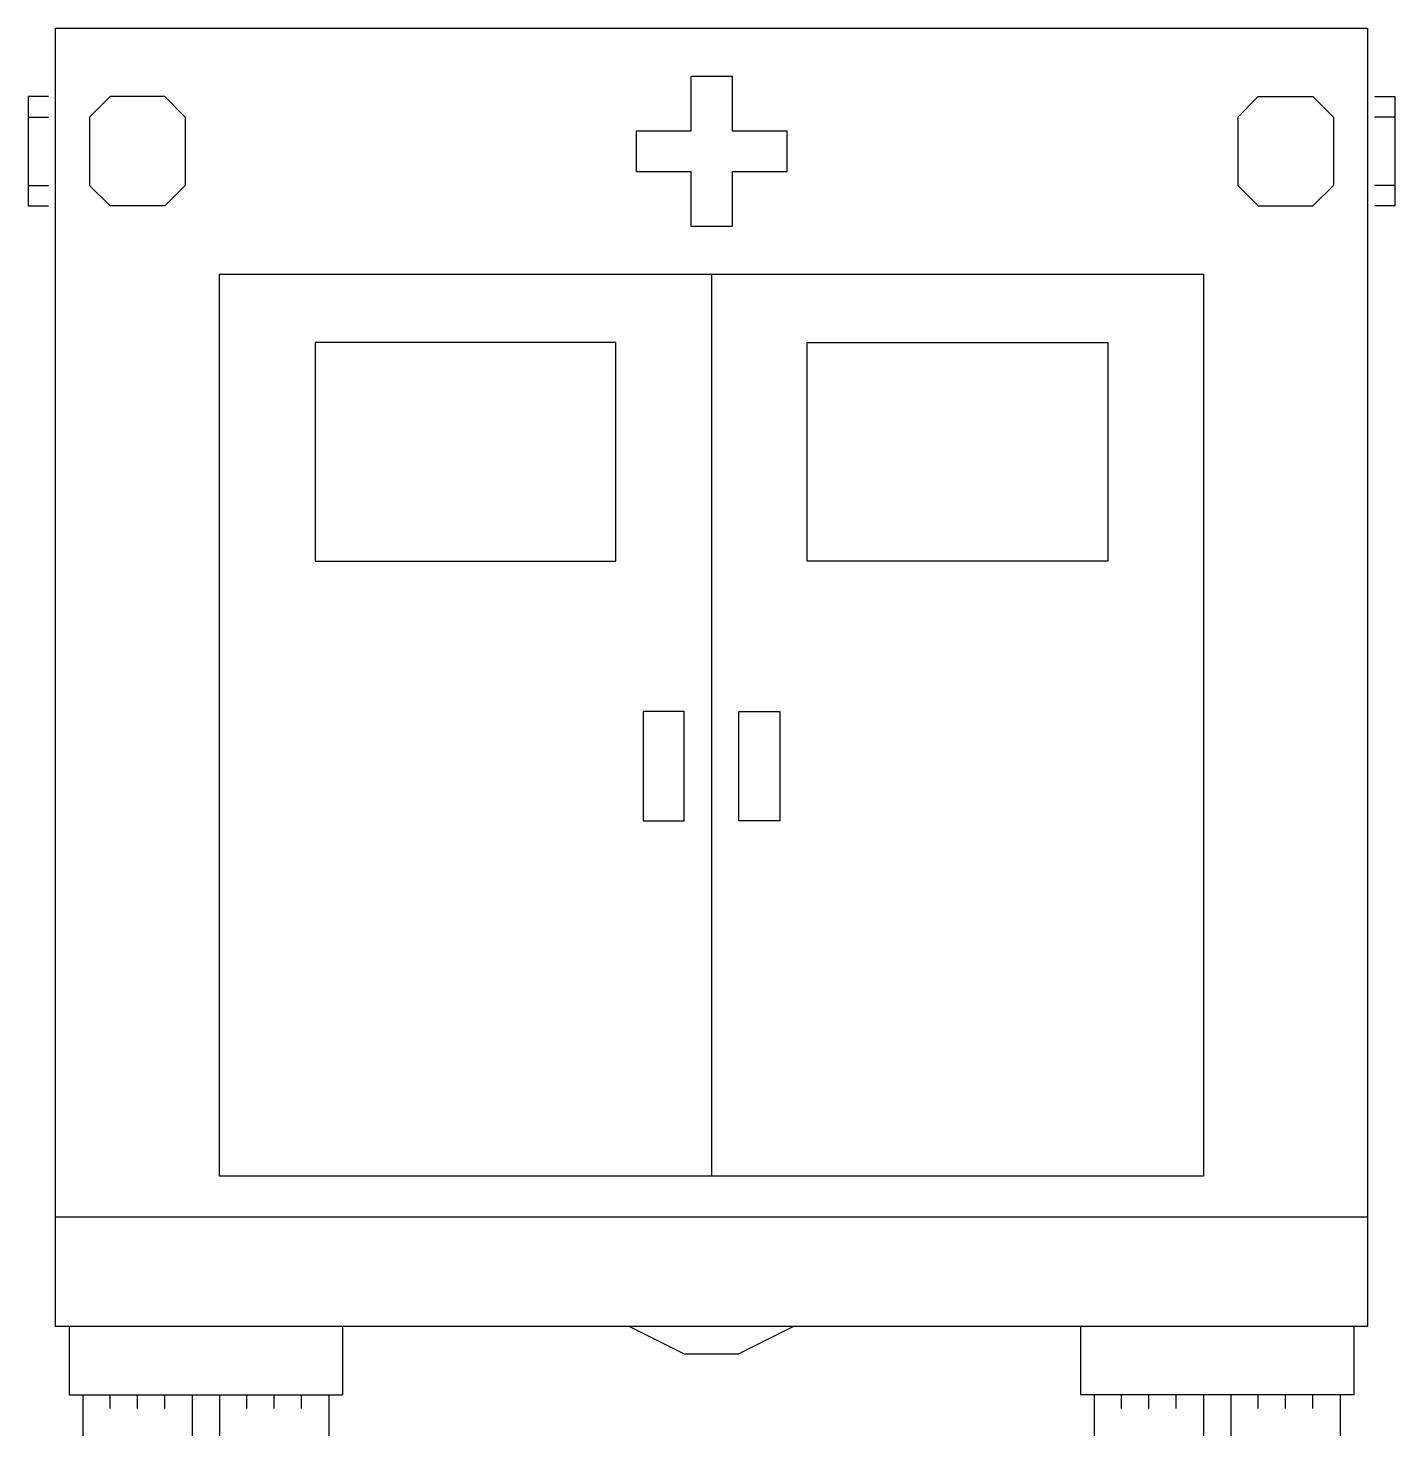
# Model space of a CAD drawing. Extents: x 260.03 to 262.57, y 3405.84 to 3408.45.
import ezdxf

# ---------------------------------------------------------------- set-up
doc = ezdxf.new("R2010")
doc.units = 0
doc.header["$MEASUREMENT"] = 0
doc.layers.get('0').update_dxf_attribs({"linetype": 'CONTINUOUS'})

msp = doc.modelspace()

# ---------------------------------------------------------------- linework, layer by layer
at = {"linetype": 'BYBLOCK'}
for p, q in [((260.0858, 3406.0389), (260.0858, 3408.4519)), ((262.5242, 3408.4519), (262.5242, 3406.0389)), ((261.2669, 3408.2614), (261.2669, 3408.363)), ((261.2669, 3408.363), (261.3431, 3408.363)), ((261.3431, 3408.363), (261.3431, 3408.2614)), ((260.0731, 3408.3249), (260.035, 3408.3249)), ((260.035, 3408.3249), (260.035, 3408.1217)), ((260.1874, 3408.3249), (260.1493, 3408.2868)), ((260.289, 3408.3249), (260.1874, 3408.3249)), ((260.289, 3408.3249), (260.3271, 3408.2868)), ((262.321, 3408.3249), (262.2829, 3408.2868)), ((262.321, 3408.3249), (262.4226, 3408.3249)), ((262.4226, 3408.3249), (262.4607, 3408.2868)), ((262.5369, 3408.3249), (262.575, 3408.3249)), ((262.575, 3408.3249), (262.575, 3408.1217)), ((260.035, 3408.2868), (260.0731, 3408.2868)), ((260.1493, 3408.2868), (260.1493, 3408.1598)), ((260.3271, 3408.2868), (260.3271, 3408.1598)), ((262.2829, 3408.2868), (262.2829, 3408.1598)), ((262.4607, 3408.2868), (262.4607, 3408.1598)), ((262.575, 3408.2868), (262.5369, 3408.2868)), ((261.1653, 3408.1852), (261.1653, 3408.2614)), ((261.1653, 3408.2614), (261.2669, 3408.2614)), ((261.3431, 3408.2614), (261.4447, 3408.2614)), ((261.4447, 3408.2614), (261.4447, 3408.1852)), ((261.2669, 3408.1852), (261.1653, 3408.1852)), ((261.2669, 3408.0836), (261.2669, 3408.1852)), ((261.3431, 3408.1852), (261.3431, 3408.0836)), ((261.4447, 3408.1852), (261.3431, 3408.1852)), ((260.035, 3408.1598), (260.0731, 3408.1598)), ((260.1493, 3408.1598), (260.1874, 3408.1217)), ((260.3271, 3408.1598), (260.289, 3408.1217)), ((262.2829, 3408.1598), (262.321, 3408.1217)), ((262.4607, 3408.1598), (262.4226, 3408.1217)), ((262.575, 3408.1598), (262.5369, 3408.1598)), ((260.035, 3408.1217), (260.0731, 3408.1217)), ((260.289, 3408.1217), (260.1874, 3408.1217)), ((262.321, 3408.1217), (262.4226, 3408.1217)), ((262.575, 3408.1217), (262.5369, 3408.1217)), ((261.3431, 3408.0836), (261.2669, 3408.0836)), ((261.305, 3407.9947), (261.305, 3406.3183)), ((260.5684, 3407.8677), (260.5684, 3407.4613)), ((261.1272, 3407.8677), (260.5684, 3407.8677)), ((261.1272, 3407.4613), (261.1272, 3407.8677)), ((261.4828, 3407.8677), (262.0416, 3407.8677)), ((261.4828, 3407.4613), (261.4828, 3407.8677)), ((262.0416, 3407.8677), (262.0416, 3407.4613)), ((260.5684, 3407.4613), (261.1272, 3407.4613)), ((262.0416, 3407.4613), (261.4828, 3407.4613)), ((261.2542, 3407.1819), (261.178, 3407.1819)), ((261.178, 3407.1819), (261.178, 3406.9787)), ((261.2542, 3406.9787), (261.2542, 3407.1819)), ((261.3558, 3407.1819), (261.432, 3407.1819)), ((261.3558, 3406.9787), (261.3558, 3407.1819)), ((261.432, 3407.1819), (261.432, 3406.9787)), ((261.178, 3406.9787), (261.2542, 3406.9787)), ((261.432, 3406.9787), (261.3558, 3406.9787)), ((262.5242, 3406.2421), (260.0858, 3406.2421))]:
    msp.add_line(p, q, dxfattribs=at)
at = {"color": 0, "linetype": 'BYBLOCK'}
for p, q in [((260.0858, 3408.4519), (262.5242, 3408.4519)), ((262.5242, 3406.0389), (260.0858, 3406.0389)), ((260.1112, 3406.0389), (260.1112, 3405.9119)), ((260.6192, 3406.0389), (260.6192, 3405.9119)), ((261.1526, 3406.0389), (261.2542, 3405.9881)), ((261.4574, 3406.0389), (261.3558, 3405.9881)), ((261.9908, 3406.0389), (261.9908, 3405.9119)), ((262.4988, 3406.0389), (262.4988, 3405.9119)), ((261.2542, 3405.9881), (261.3558, 3405.9881)), ((260.1112, 3405.9119), (260.6192, 3405.9119)), ((260.1366, 3405.9119), (260.1366, 3405.8357)), ((260.3398, 3405.9119), (260.3398, 3405.8357)), ((260.3906, 3405.9119), (260.3906, 3405.8357)), ((260.5938, 3405.9119), (260.5938, 3405.8357)), ((262.4988, 3405.9119), (261.9908, 3405.9119)), ((262.0162, 3405.9119), (262.0162, 3405.8357)), ((262.2194, 3405.9119), (262.2194, 3405.8357)), ((262.2702, 3405.9119), (262.2702, 3405.8357)), ((262.4734, 3405.9119), (262.4734, 3405.8357))]:
    msp.add_line(p, q, dxfattribs=at)
for p, q in [((260.3906, 3407.9947), (262.2194, 3407.9947)), ((260.3906, 3406.3183), (260.3906, 3407.9947)), ((262.2194, 3407.9947), (262.2194, 3406.3183)), ((262.2194, 3406.3183), (260.3906, 3406.3183))]:
    msp.add_line(p, q)
at = {"color": 40}
for p, q in [((260.1874, 3405.8865), (260.1874, 3405.9119)), ((260.2382, 3405.8865), (260.2382, 3405.9119)), ((260.289, 3405.8865), (260.289, 3405.9119)), ((260.4414, 3405.8865), (260.4414, 3405.9119)), ((260.4922, 3405.8865), (260.4922, 3405.9119)), ((260.543, 3405.8865), (260.543, 3405.9119)), ((262.067, 3405.8865), (262.067, 3405.9119)), ((262.1178, 3405.8865), (262.1178, 3405.9119)), ((262.1686, 3405.8865), (262.1686, 3405.9119)), ((262.321, 3405.8865), (262.321, 3405.9119)), ((262.3718, 3405.8865), (262.3718, 3405.9119)), ((262.4226, 3405.8865), (262.4226, 3405.9119))]:
    msp.add_line(p, q, dxfattribs=at)

doc.saveas('drawing.dxf')
